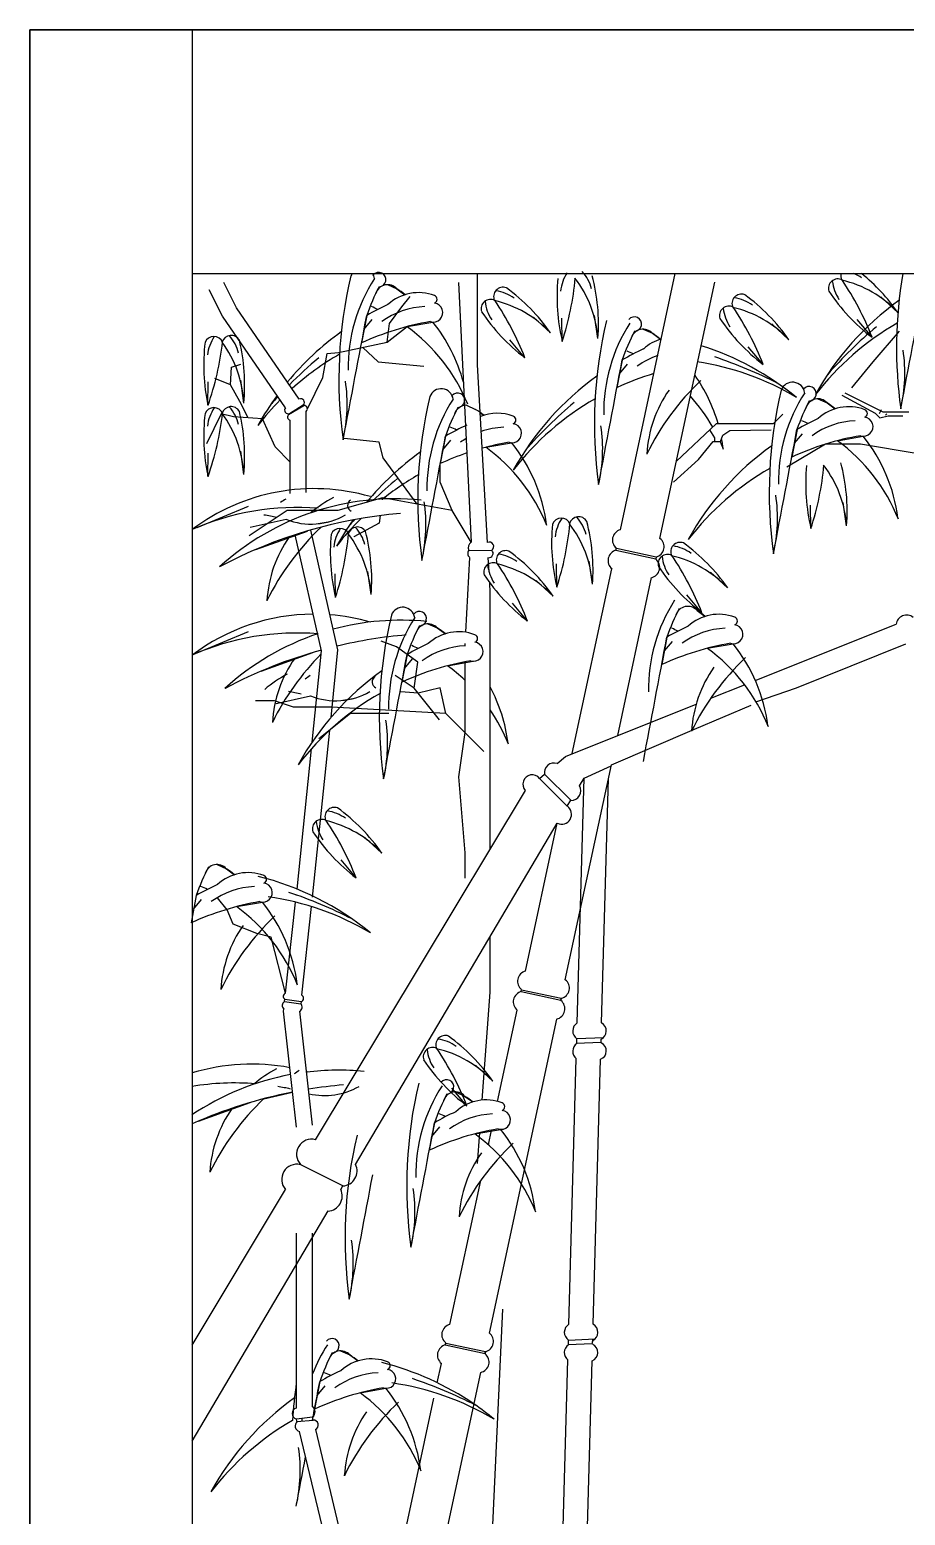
# Model space of a CAD drawing. Extents: x -66030 to 95157, y -13132 to 45879.
# Drawn here: x -48524 to -47667, y 40261 to 41715 of the extents above; entities that cross this region are included whole.
import ezdxf

# ---------------------------------------------------------------- set-up
doc = ezdxf.new("R2010")
doc.units = 0
doc.header["$LTSCALE"] = 100
doc.header["$MEASUREMENT"] = 0
for name, color, linetype in [('3', 11, 'CONTINUOUS'), ('4', 121, 'CONTINUOUS'), ('7', 105, 'CONTINUOUS')]:
    doc.layers.add(name, color=color, linetype=linetype)

msp = doc.modelspace()

# ---------------------------------------------------------------- linework, layer by layer
at = {"layer": '3', "linetype": 'ByBlock'}
for p, q in [((-47674.2, 41438.4), (-47691.1, 41453.9)), ((-48014.2, 41418.5), (-48031, 41433.9)), ((-47967.8, 41412.9), (-47971.1, 41435.5)), ((-48002.7, 41410.1), (-48003.1, 41433)), ((-47780.9, 41411.8), (-47797.7, 41427.2)), ((-47699.5, 41414.2), (-47714.2, 41431.6)), ((-48039.4, 41394.2), (-48054.1, 41411.7)), ((-47806.1, 41387.5), (-47820.9, 41405)), ((-48349.5, 41347.6), (-48349.3, 41370.5)), ((-48314.5, 41349.6), (-48317.3, 41372.3)), ((-48349.5, 41277.9), (-48349.3, 41300.7)), ((-48314.5, 41279.9), (-48317.3, 41302.6)), ((-48360, 41228.1), (-48309.7, 41248.9)), ((-47759.4, 41226.9), (-47759.7, 41249.7)), ((-47724.5, 41229.7), (-47727.7, 41252.3)), ((-48308.1, 41228.3), (-48273.1, 41236)), ((-48094.2, 41205.6), (-48071.7, 41205.7)), ((-48008, 41169.6), (-48008.4, 41192.4)), ((-47973.1, 41172.4), (-47976.4, 41195)), ((-48224.7, 41159.6), (-48225, 41182.5)), ((-48189.8, 41162.4), (-48193, 41185)), ((-48011.6, 41160.7), (-48028.4, 41176.1)), ((-47840.9, 41168.8), (-47857.7, 41184.2)), ((-47866.1, 41144.5), (-47880.9, 41162)), ((-48036.8, 41136.4), (-48051.6, 41153.9)), ((-48020.1, 40986.5), (-47994.3, 40960.9)), ((-48024.9, 40982.4), (-47997.8, 40955.1)), ((-48179.3, 40909.3), (-48196.2, 40924.8)), ((-48340.6, 40898), (-48331.5, 40893.9)), ((-48204.6, 40885.1), (-48219.3, 40902.5)), ((-48331.5, 40893.9), (-48323.5, 40888.1)), ((-48361, 40867.8), (-48366.1, 40840.8)), ((-48363.6, 40854.3), (-48355.7, 40863.7)), ((-48330.8, 40853.8), (-48340.2, 40865.4)), ((-48325, 40839.8), (-48330.8, 40853.8)), ((-48321.5, 40856.8), (-48296.3, 40861.3)), ((-48301.7, 40830.5), (-48325, 40839.8)), ((-48287.8, 40827), (-48301.7, 40830.5)), ((-48273.6, 40772.2), (-48287.8, 40827)), ((-48274.2, 40766.2), (-48258.4, 40764)), ((-48004, 40764.9), (-48043, 40773.3)), ((-48042.5, 40775.5), (-48003.7, 40767.2)), ((-48003.7, 40767.2), (-48004, 40764.9)), ((-48274.5, 40763.9), (-48258.7, 40761.8)), ((-47989.2, 40723.1), (-47964.8, 40724.2)), ((-47988.5, 40727.6), (-47962.2, 40728.8)), ((-48070.8, 40686), (-48087.7, 40701.5)), ((-48096.1, 40661.8), (-48110.8, 40679.2)), ((-48258.8, 40604.4), (-48217.2, 40583.4)), ((-47996.7, 40432.5), (-47970.4, 40433.7)), ((-48078.2, 40419), (-48117.2, 40427.4)), ((-48116.7, 40429.6), (-48077.9, 40421.3)), ((-47997.4, 40428.1), (-47973, 40429.2)), ((-48263, 40355.5), (-48247.1, 40357.4)), ((-48262.4, 40352.7), (-48246.4, 40354.2))]:
    msp.add_line(p, q, dxfattribs=at)
at = {"layer": '3', "color": 7, "linetype": 'ByBlock'}
msp.add_line((-48258.4, 40764), (-48258.7, 40761.8), dxfattribs=at)
at = {"layer": '3', "linetype": 'ByBlock'}
for points in [[(-48270.6, 41338.7), (-48255.6, 41347.5)], [(-48269.8, 41339.6), (-48256.3, 41348.1)], [(-48269.8, 41339.6), (-48270.6, 41338.7)], [(-48144.7, 41250.7), (-48178.2, 41296.3), (-48182, 41311.4), (-48182, 41311.4), (-48216.1, 41315.2)], [(-47654.3, 41300.1), (-47711, 41309.6), (-47745.1, 41309.6), (-47782.9, 41286.9)], [(-48178.8, 41257), (-48179.1, 41255.2)], [(-48181, 41239.6), (-48182, 41232.1), (-48206.6, 41218.8), (-48206.6, 41218.8)], [(-48147.8, 41070.8), (-48144.2, 41096), (-48165, 41111.1), (-48180.1, 41116.8)], [(-48043, 40773.3), (-48042.5, 40775.5)], [(-48042.9, 40773.7), (-48042.5, 40775.5)], [(-48004.2, 40765), (-48003.7, 40767.2)], [(-48003.7, 40767), (-48003.7, 40767.2)], [(-47988.6, 40722.7), (-47988.5, 40727.6)], [(-47996.8, 40427.6), (-47996.7, 40432.5)]]:
    msp.add_lwpolyline(points, dxfattribs=at)
for centre, radius, start, end in [((-48182.3, 41470.7), 7.05, 271.64, 140.3865), ((-47963.4, 41455.1), 41.2, 147.153, 174.0726), ((-48013.8, 41451), 41.2, 15.1024, 42.022), ((-47786, 41373.6), 435.4, 166.6417, 187.9006), ((-48051.7, 41384.6), 160.6, 147.1805, 180.9505), ((-48198.4, 41470), 11.9, 146.5675, 159.1432), ((-47984.3, 41362.2), 222.3, 152.8343, 160.7294), ((-48198.4, 41470), 11.9, 8.1882, 33.4325), ((-48173.7, 41453.6), 12.1, 41.562, 163.2311), ((-48060.7, 41453.9), 9.23, 69.8551, 204.4829), ((-47821, 41453.7), 186.9, 174.4239, 193.47), ((-48281, 41499.7), 292.3, 342.1547, 354.602), ((-48076.6, 41405.5), 109, 3.8956, 37.6977), ((-48154.2, 41426.9), 186.9, 355.7049, 14.751), ((-47733, 41462.1), 9.23, 63.2126, 197.8405), ((-47697.5, 41473.9), 41.2, 186.4133, 213.3328), ((-47720.8, 41473.9), 9.23, 163.2049, 204.4829), ((-47753.7, 41363.9), 109, 43.1559, 76.9579), ((-47971.6, 41307.5), 292.3, 21.415, 33.8623), ((-47733.9, 41438.9), 41.2, 54.3627, 66.3202), ((-47827.4, 41331.3), 186.9, 34.9652, 50.9911), ((-47240.2, 41404.1), 435.4, 170.4162, 187.9006), ((-120446.8, 55198.5), 74082.3, 349.221534, 349.317379), ((-48143.5, 41413.7), 44.2, 69.1434, 132.4827), ((-48255.1, 41328.4), 161.1, 52.3219, 55.8365), ((-48129.2, 41451.3), 3.94, 290.8564, 69.1434), ((-48073, 41442.1), 9.23, 63.2126, 197.8405), ((-48037.4, 41453.9), 41.2, 186.4133, 213.3328), ((-48093.7, 41343.9), 109, 43.1559, 76.9579), ((-48311.5, 41287.5), 292.3, 21.415, 33.8623), ((-48073.9, 41418.9), 41.2, 54.3627, 81.2823), ((-48167.3, 41311.3), 186.9, 34.9652, 54.0113), ((-47827.4, 41447.2), 9.23, 69.8551, 204.4829), ((-47840.6, 41412.2), 41.2, 54.3627, 81.2823), ((-47934.1, 41304.7), 186.9, 34.9652, 54.0113), ((-47509.5, 41222.1), 280.7, 125.6731, 150.9979), ((-47586.3, 41562.9), 186.9, 213.6842, 232.7303), ((-120992.5, 55168.1), 74082.3, 349.221534, 349.317379), ((-48055.2, 41191.7), 280.7, 114.8909, 119.6643), ((-48257.9, 41282.6), 175.5, 64.8117, 67.0458), ((-48134, 41367.2), 77.1, 92.3761, 126.0894), ((-48129, 41438.4), 9.29, 252.5723, 82.3472), ((-47926.2, 41542.9), 186.9, 213.6842, 232.7303), ((-47932.2, 41427.1), 7.05, 271.64, 140.3865), ((-47839.7, 41435.4), 9.23, 63.2126, 197.8405), ((-47804.2, 41447.2), 41.2, 186.4133, 213.3328), ((-47860.4, 41337.2), 109, 43.1559, 76.9579), ((-48078.2, 41280.8), 292.3, 21.415, 33.8623), ((-48055.2, 41191.7), 280.7, 125.6731, 140.4476), ((-48085.8, 41162.1), 271.4, 99.7682, 114.7154), ((-48257.9, 41282.6), 175.5, 22.1245, 53.9646), ((-48255.1, 41328.4), 161.1, 14.999, 38.7053), ((-47535.9, 41330), 435.4, 166.6417, 187.9006), ((-47801.6, 41341), 160.6, 147.1805, 180.9505), ((-47734.3, 41318.6), 222.3, 152.8343, 160.7294), ((-47923.6, 41410), 12.1, 41.562, 163.2311), ((-47692.9, 41536.3), 186.9, 213.6842, 232.7303), ((-47540, 41192.5), 271.4, 119.8148, 142.3787), ((-47403.1, 41078.5), 452.9, 130.1837, 138.6706), ((-48166.8, 41387.1), 186.9, 173.1577, 192.2038), ((-48343.8, 41405.8), 9.23, 22.6861, 157.3139), ((-48309.2, 41391.7), 41.2, 145.8867, 172.8063), ((-48625.6, 41443.3), 292.3, 340.8884, 353.3357), ((-48326.8, 41406.8), 9.23, 29.3285, 163.9564), ((-48423.4, 41344.6), 109, 2.6294, 36.4314), ((-48359.6, 41388.8), 41.2, 13.8362, 40.7557), ((-48500.5, 41367.7), 186.9, 354.4387, 13.4848), ((-47893.4, 41370.1), 44.2, 106.3059, 132.4827), ((-48005, 41284.8), 161.1, 52.3219, 55.8365), ((-47951.7, 41138.4), 280.7, 50.5942, 72.3662), ((-47948.9, 41048.1), 452.9, 130.1837, 135.1182), ((-48085.8, 41162.1), 271.4, 119.8148, 131.9522), ((-120742.5, 55124.5), 74082.3, 349.221534, 349.317379), ((-47805.2, 41148.1), 280.7, 114.8909, 119.6643), ((-48007.8, 41239.1), 175.5, 64.8117, 67.0458), ((-47883.9, 41323.6), 77.1, 109.2327, 126.0894), ((-47912.4, 41122.1), 271.4, 59.2134, 81.1861), ((-47997.8, 40965.7), 452.9, 62.9215, 71.4084), ((-47822.6, 41379), 155.1, 347.0249, 8.398), ((-47805.2, 41148.1), 280.7, 125.6731, 150.9979), ((-47835.7, 41118.5), 271.4, 106.5798, 114.7154), ((-48005, 41284.8), 161.1, 16.2002, 34.8749), ((-48368.4, 41348.6), 155.1, 347.0249, 8.398), ((-48121.3, 41351.9), 11.9, 8.1882, 159.1432), ((-47691.9, 41187.6), 254.3, 133.534, 153.7866), ((-47797.1, 41292.2), 123.2, 145.164, 176.4083), ((-47364.8, 41261.9), 435.4, 166.6417, 187.9006), ((-47777.3, 41358.3), 11.9, 8.1882, 159.1432), ((-47761.1, 41359), 7.05, 271.64, 140.3865), ((-48326.8, 41337.1), 9.23, 29.3285, 163.9564), ((-48055.2, 41191.7), 280.7, 143.85, 150.9979), ((-48085.8, 41162.1), 271.4, 135.3492, 142.3787), ((-47948.9, 41048.1), 452.9, 137.1698, 138.6706), ((-47708.8, 41255.5), 435.4, 166.6417, 187.9006), ((-47974.6, 41266.6), 160.6, 147.1805, 180.9505), ((-48105.2, 41352.6), 7.05, 271.64, 140.3865), ((-48096.6, 41335.5), 12.1, 90, 163.2311), ((-47835.7, 41118.5), 271.4, 119.8148, 142.3787), ((-47698.8, 41004.5), 452.9, 130.1837, 138.6706), ((-48007.8, 41239.1), 175.5, 29.8015, 41.9443), ((-47630.5, 41272.9), 160.6, 147.1805, 180.9505), ((-47563.2, 41250.5), 222.3, 152.8343, 160.7294), ((-47752.6, 41341.9), 12.1, 41.562, 163.2311), ((-47834, 41216.7), 161.1, 52.3219, 55.8365), ((-48166.8, 41317.4), 186.9, 173.1577, 192.2038), ((-48343.8, 41336.1), 9.23, 22.6861, 157.3139), ((-48309.2, 41322), 41.2, 145.8867, 172.8063), ((-48625.6, 41373.6), 292.3, 340.8884, 353.3357), ((-48423.4, 41274.9), 109, 2.6294, 36.4314), ((-48359.6, 41319), 41.2, 13.8362, 40.7557), ((-48500.5, 41298), 186.9, 354.4387, 13.4848), ((-47907.2, 41244.1), 222.3, 152.8343, 160.7294), ((-48178, 41210.3), 161.1, 52.3219, 55.8365), ((-48066.4, 41295.6), 44.2, 69.1434, 111.8257), ((-48052.1, 41333.2), 3.94, 290.8564, 69.1434), ((-47634.1, 41080), 280.7, 114.8909, 119.6643), ((-47836.7, 41170.9), 175.5, 64.8117, 67.0458), ((-47712.8, 41255.5), 77.1, 92.3761, 126.0894), ((-47722.4, 41302), 44.2, 69.1434, 132.4827), ((-47707.9, 41326.7), 9.29, 252.5723, 82.3472), ((-47708.1, 41339.6), 3.94, 290.8564, 69.1434), ((-120915.4, 55050), 74082.3, 349.221534, 349.317379), ((-47978.1, 41073.6), 280.7, 114.8909, 119.6643), ((-48180.8, 41164.6), 175.5, 64.8117, 67.0458), ((-48056.9, 41249.1), 77.1, 92.3761, 109.0457), ((-48051.9, 41320.3), 9.29, 252.5723, 82.3472), ((-48118.3, 41305), 155.1, 347.0249, 8.398), ((-120571.4, 55056.4), 74082.3, 349.221534, 349.317379), ((-47664.6, 41050.4), 271.4, 99.7682, 114.7154), ((-47834, 41216.7), 161.1, 7.2665, 38.7053), ((-48056.9, 41249.1), 77.1, 121.2132, 126.0894), ((-48008.7, 41044), 271.4, 99.7682, 105.485), ((-48180.8, 41164.6), 175.5, 21.8019, 53.9646), ((-48178, 41210.3), 161.1, 7.2665, 38.7053), ((-47634.1, 41080), 280.7, 125.6731, 150.9979), ((-48007.8, 41239.1), 175.5, 21.8019, 24.6321), ((-48005, 41284.8), 161.1, 7.2665, 10.8198), ((-47836.7, 41170.9), 175.5, 21.8019, 53.9646), ((-47978.1, 41073.6), 280.7, 125.6731, 140.3893), ((-48008.7, 41044), 271.4, 108.8047, 114.7154), ((-47577.6, 41270.4), 186.9, 174.4239, 193.47), ((-48037.6, 41316.5), 292.3, 342.1547, 354.602), ((-47833.2, 41222.3), 109, 3.8956, 37.6977), ((-47910.8, 41243.7), 186.9, 355.7049, 14.751), ((-47871.8, 40930), 452.9, 130.1837, 134.2367), ((-48008.7, 41044), 271.4, 119.8148, 128.8931), ((-47664.6, 41050.4), 271.4, 119.8148, 142.3787), ((-48245.6, 41068), 198, 73.8558, 127.1184), ((-47947.2, 41236.9), 155.1, 347.0249, 8.398), ((-48262.1, 40991.9), 255.7, 85.439, 113.7539), ((-48166, 41000.4), 255.7, 84.3281, 132.334), ((-48132.9, 41043.9), 254.3, 123.5427, 124.9204), ((-48168.9, 41148.5), 123.2, 117.9128, 130.3811), ((-48206.6, 41249.6), 6.26, 123.0207, 244.7467), ((-48291.3, 41230.5), 155.1, 347.0249, 8.398), ((-48121.2, 40780.7), 462.8, 94.9251, 117.9657), ((-48336.8, 40988), 255.7, 77.6566, 80.5188), ((-48248.5, 41298.6), 67.3, 248.493, 299.8762), ((-48008.7, 41044), 271.4, 134.7387, 142.3787), ((-47978.1, 41073.6), 280.7, 144.8041, 150.9979), ((-47871.8, 40930), 452.9, 137.5461, 138.6706), ((-47826.3, 41213.1), 186.9, 174.4239, 193.47), ((-48003.7, 41227.9), 9.23, 23.9523, 158.5802), ((-47968.7, 41214.6), 41.2, 147.153, 174.0726), ((-48286.3, 41259.2), 292.3, 342.1547, 354.602), ((-47986.7, 41229.3), 9.23, 30.5948, 165.2227), ((-48081.9, 41165), 109, 3.8956, 37.6977), ((-48019.1, 41210.5), 41.2, 15.1024, 42.022), ((-48159.5, 41186.4), 186.9, 355.7049, 14.751), ((-48063.7, 41043.9), 254.3, 133.534, 153.7866), ((-48168.9, 41148.5), 123.2, 145.164, 176.4083), ((-48042.9, 41203.2), 186.9, 174.4239, 193.47), ((-48220.3, 41217.9), 9.23, 23.9523, 158.5802), ((-48185.4, 41204.6), 41.2, 147.153, 174.0726), ((-48502.9, 41249.2), 292.3, 342.1547, 354.602), ((-48203.3, 41219.3), 9.23, 30.5948, 165.2227), ((-48298.5, 41155), 109, 3.8956, 37.6977), ((-48235.7, 41200.5), 41.2, 15.1024, 42.022), ((-48376.1, 41176.4), 186.9, 355.7049, 14.751), ((-48090.6, 41202.6), 4.76, 139.7119, 233.2136), ((-48088.4, 41208.2), 6.37, 123.4363, 203.9388), ((-48074.2, 41209.3), 4.38, 304.5039, 114.2304), ((-48074.7, 41202.6), 4.23, 263.0766, 45.9016), ((-48058.1, 41196.1), 9.23, 69.8551, 204.4829), ((-48071.3, 41161.1), 41.2, 54.3627, 81.2823), ((-48164.8, 41053.6), 186.9, 34.9652, 54.0113), ((-47899.7, 41192.4), 9.23, 63.2126, 197.8405), ((-47887.4, 41204.2), 9.23, 69.8551, 204.4829), ((-47900.6, 41169.2), 41.2, 54.3627, 81.2823), ((-47994, 41061.7), 186.9, 34.9652, 54.0113), ((-48070.4, 41184.3), 9.23, 63.2126, 197.8405), ((-48034.9, 41196.1), 41.2, 186.4133, 213.3328), ((-48091.1, 41086.1), 109, 43.1559, 76.9579), ((-48308.9, 41029.7), 292.3, 21.415, 33.8623), ((-47752.9, 41293.3), 186.9, 213.6842, 232.7303), ((-47864.1, 41204.2), 41.2, 186.4133, 213.3328), ((-47920.4, 41094.2), 109, 43.1559, 76.9579), ((-48138.2, 41037.8), 292.3, 21.415, 33.8623), ((-47923.6, 41285.2), 186.9, 213.6842, 232.7303), ((-48245.6, 40945.1), 198, 90.2742, 127.1184), ((-48158.9, 41138), 11.9, 8.1882, 159.1432), ((-48142.7, 41138.7), 7.05, 271.64, 140.3865), ((-47757.8, 41069.7), 160.6, 147.1805, 180.9505), ((-47690.5, 41047.3), 222.3, 152.8343, 160.7294), ((-47879.9, 41138.7), 12.1, 41.562, 163.2311), ((-47849.7, 41098.8), 44.2, 69.1434, 132.4827), ((-47961.3, 41013.5), 161.1, 52.3219, 55.8365), ((-48245.6, 40945.1), 198, 73.8558, 85.5171), ((-48160.7, 40881.5), 255.7, 84.3281, 105.0216), ((-47746.4, 41041.7), 435.4, 166.6417, 187.9006), ((-48012.1, 41052.7), 160.6, 147.1805, 180.9505), ((-47944.8, 41030.2), 222.3, 152.8343, 160.7294), ((-48134.2, 41121.6), 12.1, 41.562, 163.2311), ((-48215.6, 40996.4), 161.1, 52.3219, 55.8365), ((-47761.4, 40876.8), 280.7, 114.8909, 119.6643), ((-47964, 40967.7), 175.5, 64.8117, 67.0458), ((-47840.1, 41052.3), 77.1, 92.3761, 126.0894), ((-47835.2, 41123.5), 9.29, 252.5723, 82.3472), ((-47835.3, 41136.4), 3.94, 290.8564, 69.1434), ((-48262.1, 40869), 255.7, 85.439, 113.7539), ((-48160.7, 40881.5), 255.7, 108.5027, 132.334), ((-48115.8, 40661.7), 462.8, 94.9251, 103.4134), ((-48015.7, 40859.7), 280.7, 114.8909, 119.6643), ((-48104, 41081.7), 44.2, 69.1434, 132.4827), ((-48089.5, 41106.4), 9.29, 252.5723, 82.3472), ((-48089.6, 41119.3), 3.94, 290.8564, 69.1434), ((-120698.7, 54853.2), 74082.3, 349.221534, 349.317379), ((-47791.9, 40847.2), 271.4, 99.7682, 114.7154), ((-47961.3, 41013.5), 161.1, 7.2665, 38.7053), ((-48115.8, 40661.7), 462.8, 105.3806, 117.9657), ((-48058.3, 40924.9), 254.3, 135.1576, 153.7866), ((-48163.5, 41029.5), 123.2, 145.164, 176.4083), ((-120953, 54836.1), 74082.3, 349.221534, 349.317379), ((-48218.3, 40950.7), 175.5, 64.8117, 67.0458), ((-48094.4, 41035.2), 77.1, 92.3761, 126.0894), ((-47648.1, 40916.3), 254.3, 133.534, 153.7866), ((-47964, 40967.7), 175.5, 21.8019, 53.9646), ((-48015.7, 40859.7), 280.7, 125.6731, 150.9979), ((-48046.2, 40830.1), 271.4, 99.7682, 114.7154), ((-48218.3, 40950.7), 175.5, 46.7504, 53.9646), ((-47753.3, 41020.9), 123.2, 145.164, 176.4083), ((-48214.2, 40975.6), 123.2, 117.9128, 130.3811), ((-48108.9, 40871), 254.3, 123.5427, 124.9204), ((-48182.6, 41076.7), 6.26, 123.0207, 244.7467), ((-48215.6, 40996.4), 161.1, 7.2665, 27.9415), ((-48312.8, 40815.1), 255.7, 77.6566, 80.5188), ((-48046.2, 40830.1), 271.4, 119.8148, 142.3787), ((-48224.5, 41125.7), 67.3, 248.493, 299.8762), ((-48218.3, 40950.7), 175.5, 21.8019, 34.2349), ((-48328.8, 41016.6), 155.1, 347.0249, 8.398), ((-48225.8, 40944.8), 9.23, 69.8551, 204.4829), ((-48238.1, 40933), 9.23, 63.2126, 197.8405), ((-48202.6, 40944.8), 41.2, 186.4133, 213.3328), ((-48258.8, 40834.8), 109, 43.1559, 76.9579), ((-48476.7, 40778.4), 292.3, 21.415, 33.8623), ((-48239, 40909.8), 41.2, 54.3627, 81.2823), ((-48332.5, 40802.2), 186.9, 34.9652, 54.0113), ((-48091.4, 41033.8), 186.9, 213.6842, 232.7303), ((-48151.2, 40794.4), 222.3, 152.8343, 160.7294), ((-48340.6, 40885.9), 12.1, 41.562, 163.2311), ((-48310.4, 40845.9), 44.2, 69.1434, 132.4827), ((-48422, 40760.6), 161.1, 52.3219, 55.8365), ((-48368.7, 40614.2), 280.7, 50.5942, 75.919), ((-48296.1, 40883.5), 3.94, 290.8564, 69.1434), ((-48222.1, 40623.9), 280.7, 114.8909, 119.6643), ((-48424.8, 40714.9), 175.5, 64.8117, 67.0458), ((-48300.9, 40799.4), 77.1, 92.3761, 126.0894), ((-48295.9, 40870.6), 9.29, 252.5723, 82.3472), ((-48329.4, 40597.9), 271.4, 59.2134, 81.7773), ((-48414.7, 40441.5), 452.9, 62.9215, 71.4084), ((-48252.7, 40594.3), 271.4, 99.7682, 114.7154), ((-48424.8, 40714.9), 175.5, 21.8019, 53.9646), ((-48422, 40760.6), 161.1, 7.2665, 38.7053), ((-48108.8, 40663.4), 254.3, 133.534, 153.7866), ((-48214, 40768.1), 123.2, 145.164, 176.4083), ((-48117.3, 40721.5), 9.23, 69.8551, 204.4829), ((-48130.5, 40686.5), 41.2, 54.3627, 81.2823), ((-48224, 40578.9), 186.9, 34.9652, 54.0113), ((-48129.6, 40709.7), 9.23, 63.2126, 197.8405), ((-47982.9, 40810.5), 186.9, 213.6842, 232.7303), ((-48094.1, 40721.5), 41.2, 186.4133, 213.3328), ((-48150.3, 40611.5), 109, 43.1559, 76.9579), ((-48368.2, 40555.1), 292.3, 21.415, 33.8623), ((-48306.9, 40504.7), 198, 79.0749, 107.0943), ((-48222, 40441), 255.7, 100.5214, 124.0587), ((-48224.8, 40589.1), 123.2, 117.9128, 130.3811), ((-48119.6, 40484.5), 254.3, 123.5427, 124.9204), ((-48306.9, 40504.7), 198, 73.8558, 74.192), ((-48222, 40441), 255.7, 84.3281, 96.9582), ((-48323.4, 40428.5), 255.7, 85.439, 99.3877), ((-48323.4, 40428.5), 255.7, 77.6566, 80.5188), ((-48177.1, 40221.2), 462.8, 94.9251, 99.1968), ((-48235.1, 40739.2), 67.3, 256.7217, 299.8762), ((-47719.6, 40583.4), 435.4, 166.6417, 187.9006), ((-47985.4, 40594.4), 160.6, 147.1805, 180.9505), ((-48116, 40680.4), 7.05, 271.64, 140.3865), ((-48177.1, 40221.2), 462.8, 101.1677, 113.9722), ((-48119.6, 40484.5), 254.3, 133.534, 153.7866), ((-47918, 40571.9), 222.3, 152.8343, 160.7294), ((-48107.4, 40663.3), 12.1, 41.562, 163.2311), ((-48077.2, 40623.4), 44.2, 69.1434, 132.4827), ((-48188.8, 40538.1), 161.1, 52.3219, 55.8365), ((-48062.9, 40661), 3.94, 290.8564, 69.1434), ((-48224.8, 40589.1), 123.2, 145.164, 176.4083), ((-47988.9, 40401.4), 280.7, 114.8909, 119.6643), ((-48191.6, 40492.4), 175.5, 64.8117, 67.0458), ((-48067.7, 40576.9), 77.1, 92.3761, 126.0894), ((-48062.7, 40648.1), 9.29, 252.5723, 82.3472), ((-120926.2, 54377.8), 74082.3, 349.221534, 349.317379), ((-48019.5, 40371.8), 271.4, 99.7682, 114.7154), ((-48191.6, 40492.4), 175.5, 21.8019, 53.9646), ((-48188.8, 40538.1), 161.1, 7.2665, 38.7053), ((-47780, 40532.5), 435.4, 166.6417, 187.9006), ((-47875.6, 40440.9), 254.3, 133.534, 153.7866), ((-47980.8, 40545.5), 123.2, 145.164, 176.4083), ((-120986.6, 54326.9), 74082.3, 349.221534, 349.317379), ((-48302, 40558.3), 155.1, 347.0249, 8.398), ((-48362.4, 40507.5), 155.1, 347.0249, 8.398), ((-48228.2, 40426.9), 7.05, 271.64, 140.3865), ((-48097.6, 40340.9), 160.6, 147.1805, 158.6154), ((-48030.3, 40318.4), 222.3, 152.8343, 160.7294), ((-48219.7, 40409.9), 12.1, 41.562, 163.2311), ((-48301.1, 40284.6), 161.1, 52.3219, 55.8365), ((-48101.2, 40147.9), 280.7, 114.8909, 119.6643), ((-48189.5, 40369.9), 44.2, 69.1434, 132.4827), ((-48247.7, 40138.2), 280.7, 55.5648, 75.919), ((-48175, 40394.6), 9.29, 252.5723, 82.3472), ((-48175.1, 40407.5), 3.94, 290.8564, 69.1434), ((-47831.9, 40329.9), 435.4, 171.9772, 176.8533), ((-121038.5, 54124.3), 74082.3, 349.287715, 349.317379), ((-48303.8, 40238.9), 175.5, 64.8117, 67.0458), ((-48179.9, 40323.4), 77.1, 92.3761, 126.0894), ((-48208.4, 40121.9), 271.4, 59.2134, 81.7773), ((-48293.8, 39965.5), 452.9, 62.9215, 71.4084), ((-48101.2, 40147.9), 280.7, 125.6731, 150.9979), ((-48131.7, 40118.3), 271.4, 99.7682, 114.7154), ((-48303.8, 40238.9), 175.5, 21.8019, 53.9646), ((-48301.1, 40284.6), 161.1, 7.2665, 38.7053), ((-47987.9, 40187.4), 254.3, 133.534, 153.7866), ((-48093.1, 40292), 123.2, 145.164, 176.4083), ((-48247.7, 40138.2), 280.7, 50.5942, 55.5648), ((-48131.7, 40118.3), 271.4, 119.8148, 142.3787), ((-48097.6, 40340.9), 160.6, 174.5346, 175.6257), ((-48414.3, 40304.8), 155.1, 347.0249, 8.398), ((-121038.5, 54124.3), 74082.3, 349.221534, 349.259351)]:
    msp.add_arc(centre, radius, start, end, dxfattribs=at)
at = {"layer": '4', "linetype": 'ByBlock'}
for p, q in [((-48524, 41715.3), (-44924, 41715.3)), ((-47954.7, 40995.5), (-47873.3, 41030.6))]:
    msp.add_line(p, q, dxfattribs=at)
for points in [[(-47968.1, 39315.3), (-48524, 39315.3), (-48524, 41715.3)], [(-46724, 41715.3), (-48524, 41715.3), (-48524, 39315.3)], [(-48365.1, 41715.3), (-48365.1, 39315.3)], [(-48365.1, 41476.5), (-45082.8, 41476.5)], [(-47813.3, 41057.3), (-47773.6, 41071.1), (-47666.4, 41114.1)], [(-47873.3, 41030.6), (-47817.9, 41054.1)], [(-47964.2, 40743), (-47957.6, 40982.1)], [(-47964.8, 40724.2), (-47964.7, 40727)], [(-47972.4, 40448), (-47965.2, 40707.4)], [(-47973, 40429.2), (-47972.8, 40433.6)], [(-47973, 40429.2), (-47972.9, 40432)], [(-47980.9, 40144.8), (-47973.4, 40412.3)]]:
    msp.add_lwpolyline(points, dxfattribs=at)
for centre, radius, start, end in [((-48272.5, 40769), 3.34, 108.1301, 239.1755), ((-47968.7, 40735.1), 9.06, 296.265, 60.5527), ((-47968.3, 40715.5), 8.67, 290.7975, 65.2885), ((-47976.9, 40440.1), 9.06, 296.265, 60.5527), ((-47976.5, 40420.4), 8.67, 290.7975, 65.2885)]:
    msp.add_arc(centre, radius, start, end, dxfattribs=at)
at = {"layer": '7', "linetype": 'ByBlock'}
for p, q in [((-48173.7, 41465.7), (-48164.7, 41461.7)), ((-48164.7, 41461.7), (-48156.7, 41455.9)), ((-48194.1, 41435.5), (-48199.2, 41408.6)), ((-48196.7, 41422.1), (-48188.8, 41431.5)), ((-48154.7, 41424.6), (-48129.4, 41429.1)), ((-47923.6, 41422.1), (-47914.6, 41418.1)), ((-47698.4, 41390.1), (-47672.8, 41420.3)), ((-47914.6, 41418.1), (-47906.6, 41412.3)), ((-47944.1, 41391.9), (-47949.2, 41365)), ((-47719.3, 41364.6), (-47698.4, 41390.1)), ((-47946.6, 41378.5), (-47938.8, 41387.9)), ((-48096.6, 41347.6), (-48087.6, 41343.6)), ((-47752.6, 41354), (-47743.5, 41350)), ((-47743.5, 41350), (-47735.5, 41344.2)), ((-47729.1, 41357.6), (-47696.6, 41340)), ((-47726.3, 41359.9), (-47689.1, 41341.3)), ((-48083.1, 41340.3), (-48079.6, 41337.8)), ((-47796.1, 41329.7), (-47786.8, 41339)), ((-47696.6, 41340), (-47691.9, 41335.2)), ((-47690.5, 41343.3), (-47692.6, 41339.3)), ((-47691.9, 41335.2), (-47683.7, 41337.2)), ((-47689.1, 41341.3), (-47663.5, 41341.3)), ((-47685.1, 41339.3), (-47686.5, 41337.9)), ((-47683.7, 41337.2), (-47669.5, 41337.2)), ((-48117, 41317.5), (-48122.1, 41290.5)), ((-47891.4, 41292.6), (-47851.9, 41329.7)), ((-47858.6, 41323.7), (-47853.9, 41315.6)), ((-47851.9, 41329.7), (-47796.1, 41329.7)), ((-47847.8, 41312.2), (-47845.7, 41318.3)), ((-47845.7, 41318.3), (-47838.9, 41323)), ((-47838.9, 41323), (-47798.3, 41323.7)), ((-47773, 41323.8), (-47778.1, 41296.9)), ((-47775.5, 41310.4), (-47767.7, 41319.8)), ((-47733.5, 41312.9), (-47708.3, 41317.4)), ((-48119.6, 41304), (-48111.7, 41313.4)), ((-48077.6, 41306.5), (-48052.3, 41311)), ((-47869.4, 41294.6), (-47855.2, 41312.2)), ((-47855.2, 41312.2), (-47847.8, 41312.2)), ((-47853.9, 41315.6), (-47853.9, 41311.5)), ((-47893.8, 41272.3), (-47869.4, 41294.6)), ((-48243.5, 41231.5), (-48231.8, 41233.4)), ((-48302.8, 41206.3), (-48252.2, 41224.5)), ((-47911.3, 41197), (-47950.3, 41205.4)), ((-47949.8, 41207.6), (-47911, 41199.3)), ((-47911, 41199.3), (-47911.3, 41197)), ((-47870.8, 41146.7), (-47862.8, 41141)), ((-48134.2, 41133.8), (-48125.1, 41129.7)), ((-48125.1, 41129.7), (-48117.1, 41123.9)), ((-48360, 41105.3), (-48309.7, 41126.1)), ((-47900.3, 41120.6), (-47905.4, 41093.7)), ((-47902.8, 41107.2), (-47895, 41116.5)), ((-47860.8, 41109.7), (-47835.6, 41114.2)), ((-48297.5, 41087.4), (-48246.8, 41105.6)), ((-48154.6, 41103.6), (-48159.7, 41076.6)), ((-48157.1, 41090.1), (-48149.3, 41099.5)), ((-48115.1, 41092.6), (-48089.8, 41097.1)), ((-48284.1, 41055.3), (-48249.1, 41063.1)), ((-48219.5, 41058.6), (-48207.8, 41060.5)), ((-48358.8, 40646.9), (-48308.1, 40665.1)), ((-48294.8, 40668.8), (-48266.7, 40675.1)), ((-48107.4, 40675.5), (-48098.3, 40671.4)), ((-48098.3, 40671.4), (-48090.3, 40665.6)), ((-48127.8, 40645.3), (-48132.9, 40618.3)), ((-48130.4, 40631.8), (-48122.5, 40641.2)), ((-48088.3, 40634.3), (-48063.1, 40638.8)), ((-48219.7, 40422), (-48210.6, 40417.9)), ((-48210.6, 40417.9), (-48202.6, 40412.1)), ((-48077.9, 40421.3), (-48078.2, 40419)), ((-48240.1, 40391.8), (-48245.2, 40364.8)), ((-48242.6, 40378.3), (-48234.8, 40387.7)), ((-48200.6, 40380.8), (-48175.3, 40385.3))]:
    msp.add_line(p, q, dxfattribs=at)
for points in [[(-48260.1, 41353.6), (-48321.7, 41443.1), (-48334.1, 41467.9)], [(-48104.3, 41467.9), (-48091.9, 41213.5), (-48110.5, 41244.5), (-48178.8, 41257), (-48222.3, 41244.5), (-48272, 41244.5), (-48309.3, 41219.7)], [(-48076, 41213.3), (-48085.7, 41387.2), (-48085.7, 41476.5)], [(-47945.9, 41225.8), (-47892.1, 41476.5)], [(-47907.1, 41217.3), (-47853.3, 41468.2)], [(-48273.6, 41345.1), (-48335.4, 41435), (-48348.3, 41460.8)], [(-48174, 41409.3), (-48171.9, 41427.6), (-48159.7, 41443.9), (-48151.6, 41454)], [(-48252.2, 41344.1), (-48237, 41374.8), (-48232.9, 41398.2), (-48221.7, 41399.2), (-48174, 41409.3), (-48154.7, 41424.6)], [(-48197.9, 41404.2), (-48183.1, 41390), (-48138.4, 41386), (-48138.4, 41386)], [(-48327.5, 41367.7), (-48326.4, 41385), (-48317.3, 41388)], [(-48310.2, 41335.2), (-48318.3, 41351.4), (-48327.5, 41367.7), (-48342.7, 41373.8)], [(-48255.9, 41347.5), (-48256.3, 41348.1)], [(-48269.2, 41261.3), (-48269.2, 41291.9), (-48283.8, 41306.8), (-48296, 41334.2), (-48324.4, 41336.2), (-48336.6, 41339.3), (-48350.8, 41309.8)], [(-48269.2, 41261.3), (-48269.2, 41333)], [(-48253.4, 41262.1), (-48253.4, 41341.6)], [(-48110.5, 41244.5), (-48122.1, 41272.2), (-48122.1, 41290.5)], [(-48247.5, 41017.9), (-48238.4, 41107.1), (-48264.2, 41220.8)], [(-48229.1, 41042), (-48222.3, 41108.1), (-48249, 41225.5)], [(-47950.2, 41205.8), (-47949.8, 41207.6)], [(-48093.4, 41198.7), (-48097.5, 41125.4)], [(-48074.4, 41184.7), (-48075.2, 41198.5)], [(-47992.9, 41006.7), (-47954.1, 41187.6)], [(-47911, 41199.1), (-47911, 41199.3)], [(-48073.2, 40913.2), (-48073.2, 41163.9), (-48073.8, 41173.9)], [(-47948.5, 41024.4), (-47915.4, 41178.9)], [(-47813.8, 41078.2), (-47676, 41133.3)], [(-48098.1, 41114.3), (-48098.1, 41112.3)], [(-48098.1, 41096.5), (-48098.1, 41027.4), (-48104.3, 40984), (-48098.1, 40909.5), (-48098.1, 40884.7)], [(-48122.9, 41039.8), (-48147.8, 41070.8), (-48166.4, 41083.2)], [(-48116.7, 41046), (-48122.1, 41071.1), (-48143.7, 41065.7), (-48160.8, 41067.1)], [(-47857.4, 41060.8), (-47824.4, 41074)], [(-48079.5, 41008.8), (-48116.7, 41046), (-48228.5, 41052.2), (-48265.8, 41052.2), (-48284.4, 41058.4), (-48303, 41058.4)], [(-48172.6, 41046), (-48209.9, 41046), (-48240.9, 41021.2)], [(-48007.9, 40996.9), (-47999.7, 41003.9), (-47871.7, 41055.1)], [(-48247.1, 40866.1), (-48230.4, 41029.7)], [(-48262.3, 40873.9), (-48248.2, 41011.3)], [(-48024.9, 40982.4), (-48020.1, 40986.5)], [(-47999.8, 40785.3), (-47954.7, 40995.5)], [(-47986, 40975), (-47981.4, 40982.7), (-47954.9, 40994.6)], [(-48244.3, 40628.5), (-48038.9, 40970.4)], [(-47988.1, 40743), (-47981.4, 40982.7)], [(-47997.8, 40955.1), (-47994.3, 40960.9)], [(-48205, 40604.4), (-48007.6, 40938.5)], [(-48038.6, 40793.7), (-48007.6, 40938.5)], [(-48262.9, 40867.8), (-48262.9, 40868.2)], [(-48273.6, 40772.2), (-48263.7, 40861.2)], [(-48257.8, 40770.1), (-48248.2, 40856.9)], [(-48081.1, 40667.4), (-48073.2, 40773), (-48073.2, 40827.4)], [(-48274.5, 40763.9), (-48274.2, 40766.2)], [(-48262.9, 40641), (-48275.5, 40754.4), (-48275.3, 40756.4)], [(-48247.1, 40642.8), (-48259.6, 40754.4), (-48259.6, 40754.6)], [(-48066, 40666.1), (-48046.8, 40755.5)], [(-48074, 40439.4), (-48008.1, 40746.8)], [(-47996.3, 40447.9), (-47989, 40708)], [(-48085.7, 40605.5), (-48083.4, 40635.5)], [(-48075.1, 40623.6), (-48072, 40638)], [(-48259, 40604.1), (-48258.8, 40604.4)], [(-48365.1, 40427.4), (-48273.5, 40580)], [(-48219.6, 40579.9), (-48217.4, 40583.5)], [(-48112.8, 40447.8), (-48082.6, 40588.7)], [(-48365.1, 40333.6), (-48231.9, 40558.9)], [(-48263, 40365.7), (-48263, 40537.3)], [(-48247.1, 40367.2), (-48247.1, 40493.9), (-48247.1, 40537.3)], [(-48084.5, 39955.7), (-48060.8, 40462.9)], [(-47996.8, 40427.6), (-47996.7, 40432.5)], [(-48117.2, 40427.4), (-48116.7, 40429.6)], [(-48117.1, 40427.8), (-48116.7, 40429.6)], [(-48078.4, 40419.1), (-48077.9, 40421.3)], [(-48078, 40421.1), (-48077.9, 40421.3)], [(-48125.1, 40390.7), (-48121, 40409.6)], [(-48004.7, 40144.7), (-47997.2, 40413)], [(-48155.7, 40058.8), (-48082.3, 40400.9)], [(-48194.5, 40067.2), (-48128.3, 40375.5)], [(-48246.4, 40354.2), (-48247.1, 40357.4)], [(-48262.4, 40352.7), (-48263, 40355.5)], [(-48224.7, 40085), (-48225.8, 40200.4), (-48260, 40343)], [(-48209.9, 40041), (-48209.9, 40202.3), (-48244.1, 40344.9)]]:
    msp.add_lwpolyline(points, dxfattribs=at)
for centre, radius, start, end in [((-48258.5, 41350.6), 3.37, 311.5659, 117.5108), ((-48255.6, 41344.1), 3.37, 311.5659, 117.5108), ((-48271.1, 41342.7), 3.42, 135.7608, 292.2885), ((-48268.2, 41336.3), 3.42, 135.7608, 251.7283), ((-47943.4, 41215.7), 10.3, 103.8233, 231.9559), ((-47913.4, 41209.2), 10.3, 283.3364, 52.4384), ((-47947.7, 41195.7), 10.3, 102.8938, 231.9217), ((-47917.7, 41188.9), 10.3, 282.4114, 51.5133), ((-47665.8, 41131.9), 10.3, 51.1604, 172.3983), ((-48010.9, 40988.1), 9.33, 70.7707, 190.3687), ((-48032.1, 40976.6), 9.25, 38.8517, 222.2877), ((-47994, 40970.2), 9.33, 267.825, 30.9985), ((-48003.4, 40947.2), 9.67, 244.5467, 54.2768), ((-48036.2, 40783.7), 10.3, 103.8233, 231.9559), ((-48006.1, 40777.1), 10.3, 283.3364, 52.4384), ((-48259.1, 40767.1), 3.21, 283.6722, 65.8123), ((-48040.4, 40763.7), 10.3, 102.8938, 231.9217), ((-48010.5, 40756.8), 10.3, 282.4114, 51.5133), ((-48272.2, 40759.9), 4.68, 119.6656, 227.64), ((-48262.1, 40758.5), 4.68, 296.7145, 44.6889), ((-47983.5, 40735.1), 9.06, 120.1234, 236.6943), ((-47983.5, 40715.2), 9.06, 123.3057, 232.4813), ((-48248.2, 40614.5), 14.6, 74.5123, 223.49), ((-48262.7, 40589.9), 14.7, 75.5748, 222.4275), ((-48218.3, 40598.1), 14.7, 273.3087, 25.5148), ((-48232.8, 40573.5), 14.7, 273.3087, 25.5148), ((-48110.4, 40437.8), 10.3, 103.8233, 231.9559), ((-47991.7, 40440.1), 9.06, 120.1234, 236.6943), ((-48080.3, 40431.2), 10.3, 283.3364, 52.4384), ((-48114.7, 40417.8), 10.3, 102.8938, 231.9217), ((-48084.7, 40410.9), 10.3, 282.4114, 51.5133), ((-47991.7, 40420.2), 9.06, 123.3057, 232.4813), ((-48262, 40360.6), 5.22, 101.7355, 258.2645), ((-48250.6, 40362.3), 6.01, 305.336, 54.664), ((-48258.5, 40348.5), 5.68, 132.5587, 254.4618), ((-48246.5, 40349.3), 4.91, 297.9557, 90.2333)]:
    msp.add_arc(centre, radius, start, end, dxfattribs=at)

doc.saveas('drawing.dxf')
